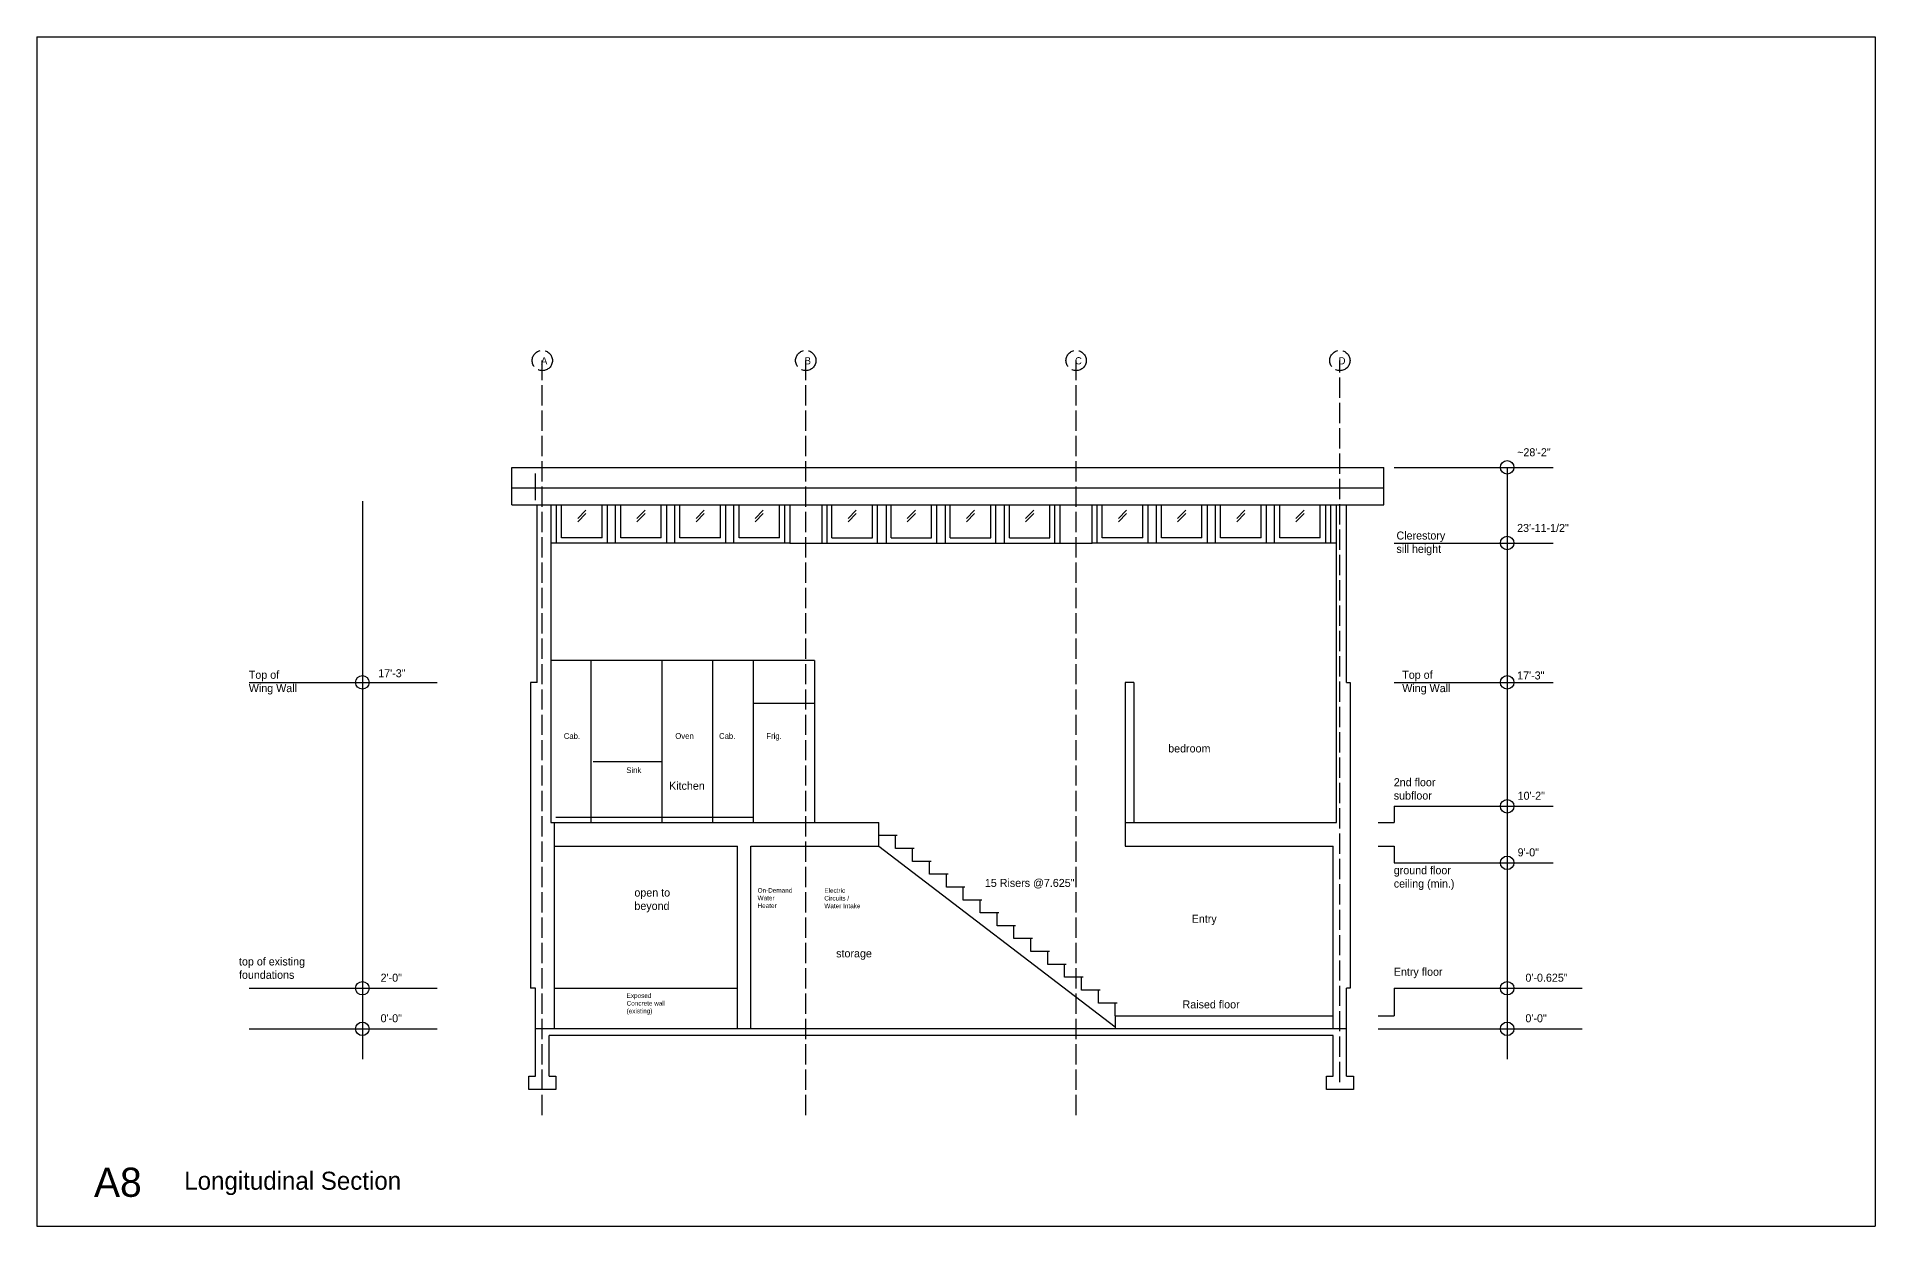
# Model space of a CAD drawing. Header units: inches. Extents: x -173 to 6883, y -350 to 3486.
# Drawn here: x 3365 to 4453, y 2730 to 3434 of the extents above; entities that cross this region are included whole.
import ezdxf

# ---------------------------------------------------------------- set-up
doc = ezdxf.new("R2010")
doc.units = ezdxf.units.IN
doc.header["$MEASUREMENT"] = 0
doc.linetypes.add('ACAD_ISO02W100', pattern=[15, 12, -3])
for name, color, linetype in [('const', 7, 'Continuous'), ('e1', 7, 'Continuous'), ('e2', 251, 'Continuous'), ('grid', 252, 'ACAD_ISO02W100'), ('millwork', 253, 'Continuous'), ('stairs', 140, 'Continuous'), ('walls', 7, 'Continuous')]:
    doc.layers.add(name, color=color, linetype=linetype)

msp = doc.modelspace()

# ---------------------------------------------------------------- linework, layer by layer
for p, q in [((3365.1, 3434.3), (3365.1, 2730.3)), ((3365.1, 3434.3), (4453.1, 3434.3)), ((4453.1, 3434.3), (4453.1, 2730.3)), ((3365.1, 2730.3), (4453.1, 2730.3))]:
    msp.add_line(p, q)
at = {"layer": 'e1'}
for p, q in [((4140.3, 3052.2), (4142.3, 3052.2)), ((3660.3, 2871.2), (3657.3, 2871.2))]:
    msp.add_line(p, q, dxfattribs=at)
at = {"layer": 'e2'}
for p, q in [((4168.4, 3179.5), (4262.5, 3179.5)), ((4235.3, 3179.5), (4235.3, 2829.3)), ((3660.3, 3160.1), (3660.3, 3175.8)), ((3557.8, 3159.4), (3557.8, 2829.3)), ((3672.7, 3134.7), (3672.7, 3157.4)), ((3675.7, 3137.7), (3675.7, 3157.4)), ((3699.7, 3137.7), (3699.7, 3157.4)), ((3702.7, 3157.4), (3702.7, 3134.7)), ((3707.7, 3134.7), (3707.7, 3157.4)), ((3710.7, 3137.7), (3710.7, 3157.4)), ((3734.7, 3137.7), (3734.7, 3157.4)), ((3737.7, 3157.4), (3737.7, 3134.7)), ((3742.7, 3134.7), (3742.7, 3157.4)), ((3745.7, 3137.7), (3745.7, 3157.4)), ((3769.7, 3137.7), (3769.7, 3157.4)), ((3772.7, 3157.4), (3772.7, 3134.7)), ((3777.7, 3134.7), (3777.7, 3157.4)), ((3780.7, 3137.7), (3780.7, 3157.4)), ((3804.7, 3137.7), (3804.7, 3157.4)), ((3807.7, 3157.4), (3807.7, 3134.7)), ((3810.7, 3157.4), (3810.7, 3134.7)), ((3829.7, 3157.4), (3829.7, 3134.7)), ((3832.7, 3157.4), (3832.7, 3134.7)), ((3835.7, 3137.7), (3835.7, 3157.4)), ((3859.7, 3137.7), (3859.7, 3157.4)), ((3862.7, 3134.7), (3862.7, 3157.4)), ((3867.7, 3157.4), (3867.7, 3134.7)), ((3870.7, 3137.7), (3870.7, 3157.4)), ((3894.7, 3137.7), (3894.7, 3157.4)), ((3897.7, 3134.7), (3897.7, 3157.4)), ((3902.7, 3157.4), (3902.7, 3134.7)), ((3905.7, 3137.7), (3905.7, 3157.4)), ((3929.7, 3137.7), (3929.7, 3157.4)), ((3932.7, 3134.7), (3932.7, 3157.4)), ((3937.7, 3157.4), (3937.7, 3134.7)), ((3940.7, 3137.7), (3940.7, 3157.4)), ((3964.7, 3137.7), (3964.7, 3157.4)), ((3967.7, 3134.7), (3967.7, 3157.4)), ((3970.7, 3134.7), (3970.7, 3157.4)), ((3989.7, 3134.7), (3989.7, 3157.4)), ((3992.7, 3134.7), (3992.7, 3157.4)), ((3995.7, 3137.7), (3995.7, 3157.4)), ((4019.7, 3137.7), (4019.7, 3157.4)), ((4022.7, 3157.4), (4022.7, 3134.7)), ((4027.7, 3134.7), (4027.7, 3157.4)), ((4030.7, 3137.7), (4030.7, 3157.4)), ((4054.7, 3137.7), (4054.7, 3157.4)), ((4057.7, 3157.4), (4057.7, 3134.7)), ((4062.7, 3134.7), (4062.7, 3157.4)), ((4065.7, 3137.7), (4065.7, 3157.4)), ((4089.7, 3137.7), (4089.7, 3157.4)), ((4092.7, 3157.4), (4092.7, 3134.7)), ((4097.7, 3134.7), (4097.7, 3157.4)), ((4100.7, 3137.7), (4100.7, 3157.4)), ((4124.7, 3137.7), (4124.7, 3157.4)), ((4127.7, 3157.4), (4127.7, 3134.7)), ((4130.7, 3157.4), (4130.7, 3134.7)), ((3685.3, 3149.3), (3690.1, 3154.1)), ((3685.3, 3147.3), (3690.1, 3152.1)), ((3720.3, 3149.3), (3725.1, 3154.1)), ((3720.3, 3147.3), (3725.1, 3152.1)), ((3755.3, 3149.3), (3760.1, 3154.1)), ((3755.3, 3147.3), (3760.1, 3152.1)), ((3790.3, 3149.3), (3795.1, 3154.1)), ((3790.3, 3147.3), (3795.1, 3152.1)), ((3845.3, 3149.3), (3850.1, 3154.1)), ((3845.3, 3147.3), (3850.1, 3152.1)), ((3880.3, 3149.3), (3885.1, 3154.1)), ((3880.3, 3147.3), (3885.1, 3152.1)), ((3915.3, 3149.3), (3920.1, 3154.1)), ((3915.3, 3147.3), (3920.1, 3152.1)), ((3950.3, 3149.3), (3955.1, 3154.1)), ((3950.3, 3147.3), (3955.1, 3152.1)), ((4005.3, 3149.3), (4010.1, 3154.1)), ((4005.3, 3147.3), (4010.1, 3152.1)), ((4040.3, 3149.3), (4045.1, 3154.1)), ((4040.3, 3147.3), (4045.1, 3152.1)), ((4075.3, 3149.3), (4080.1, 3154.1)), ((4075.3, 3147.3), (4080.1, 3152.1)), ((4110.3, 3149.3), (4115.1, 3154.1)), ((4110.3, 3147.3), (4115.1, 3152.1)), ((3810.7, 3134.7), (3669.3, 3134.7)), ((3699.7, 3137.7), (3675.7, 3137.7)), ((3734.7, 3137.7), (3710.7, 3137.7)), ((3769.7, 3137.7), (3745.7, 3137.7)), ((3804.7, 3137.7), (3780.7, 3137.7)), ((3810.7, 3134.7), (3829.7, 3134.7)), ((3829.7, 3134.7), (3989.7, 3134.7)), ((3835.7, 3137.7), (3859.7, 3137.7)), ((3870.7, 3137.7), (3894.7, 3137.7)), ((3897.7, 3134.7), (3902.7, 3134.7)), ((3905.7, 3137.7), (3929.7, 3137.7)), ((3940.7, 3137.7), (3964.7, 3137.7)), ((4130.7, 3134.7), (3989.7, 3134.7)), ((4019.7, 3137.7), (3995.7, 3137.7)), ((4054.7, 3137.7), (4030.7, 3137.7)), ((4062.7, 3134.7), (4057.7, 3134.7)), ((4089.7, 3137.7), (4065.7, 3137.7)), ((4124.7, 3137.7), (4100.7, 3137.7)), ((4134.3, 3134.7), (4130.7, 3134.7)), ((4168.4, 3134.7), (4262.5, 3134.7)), ((3825.3, 3065.2), (3669.3, 3065.2)), ((3693.3, 2969.2), (3693.3, 3065.2)), ((3735.3, 2969.2), (3735.3, 3065.2)), ((3765.3, 2969.2), (3765.3, 3065.2)), ((3789.3, 2969.2), (3789.3, 3065.2)), ((3825.3, 3065.2), (3825.3, 2969.2)), ((3490.9, 3052.2), (3602, 3052.2)), ((4168.4, 3052.2), (4262.5, 3052.2)), ((3825.3, 3039.7), (3789.3, 3039.7)), ((3735.3, 3005.2), (3694.3, 3005.2)), ((3789.3, 2972.2), (3672.3, 2972.2)), ((4168.4, 2978.9), (4262.5, 2978.9)), ((4168.4, 2978.9), (4168.4, 2969.2)), ((4158.9, 2969.2), (4168.4, 2969.2)), ((4158.9, 2955.2), (4168.4, 2955.2)), ((4168.4, 2955.2), (4168.4, 2945.4)), ((4168.4, 2945.4), (4262.5, 2945.4)), ((3490.9, 2871.2), (3602, 2871.2)), ((3671.3, 2871.2), (3779.8, 2871.2)), ((4168.4, 2871.2), (4262.5, 2871.2)), ((4168.4, 2871.2), (4168.4, 2854.8)), ((4247.7, 2871.2), (4279.6, 2871.2)), ((4158.9, 2854.8), (4168.4, 2854.8)), ((3490.9, 2847.2), (3585, 2847.2)), ((3570.2, 2847.2), (3602, 2847.2)), ((4158.9, 2847.2), (4262.5, 2847.2)), ((4247.7, 2847.2), (4279.6, 2847.2))]:
    msp.add_line(p, q, dxfattribs=at)
for centre in [(4235.3, 3179.5), (4235.3, 3134.7), (3557.8, 3052.2), (4235.3, 3052.2), (4235.3, 2978.9), (4235.3, 2945.4), (3557.8, 2871.2), (4235.3, 2871.2), (3557.8, 2847.2), (4235.3, 2847.2)]:
    msp.add_circle(centre, 4, dxfattribs=at)
at = {"layer": 'grid'}
for p, q in [((3664.3, 2796.1), (3664.3, 3242.7)), ((3820.2, 2796.1), (3820.2, 3242.7)), ((3980.2, 2796.1), (3980.2, 3242.7)), ((4136.3, 2815.7), (4136.3, 3242.7))]:
    msp.add_line(p, q, dxfattribs=at)
for centre in [(3664.3, 3242.7), (3820.2, 3242.7), (3980.2, 3242.7), (4136.3, 3242.7)]:
    msp.add_circle(centre, 6, dxfattribs=at)
at = {"layer": 'millwork'}
for p, q in [((3646.3, 3167.4), (3646.3, 3179.5)), ((3646.3, 3179.5), (4162.3, 3179.5)), ((4162.3, 3167.4), (4162.3, 3179.5))]:
    msp.add_line(p, q, dxfattribs=at)
at = {"layer": 'stairs'}
for p, q in [((3874.4, 2961.6), (3863.4, 2961.6)), ((3873.4, 2953.9), (3873.4, 2961.6)), ((3884.4, 2953.9), (3873.4, 2953.9)), ((3883.4, 2946.3), (3883.4, 2953.9)), ((3894.4, 2946.3), (3883.4, 2946.3)), ((3893.4, 2938.7), (3893.4, 2946.3)), ((3904.4, 2938.7), (3893.4, 2938.7)), ((3903.4, 2931.1), (3903.4, 2938.7)), ((3914.4, 2931.1), (3903.4, 2931.1)), ((3913.4, 2923.4), (3913.4, 2931.1)), ((3924.4, 2923.4), (3913.4, 2923.4)), ((3923.4, 2915.8), (3923.4, 2923.4)), ((3934.4, 2915.8), (3923.4, 2915.8)), ((3933.4, 2908.2), (3933.4, 2915.8)), ((3944.4, 2908.2), (3933.4, 2908.2)), ((3943.4, 2900.6), (3943.4, 2908.2)), ((3954.4, 2900.6), (3943.4, 2900.6)), ((3953.4, 2892.9), (3953.4, 2900.6)), ((3964.4, 2892.9), (3953.4, 2892.9)), ((3963.4, 2885.3), (3963.4, 2892.9)), ((3974.4, 2885.3), (3963.4, 2885.3)), ((3973.4, 2877.7), (3973.4, 2885.3)), ((3984.4, 2877.7), (3973.4, 2877.7)), ((3983.4, 2870.1), (3983.4, 2877.7)), ((3994.4, 2870.1), (3983.4, 2870.1)), ((3993.4, 2862.4), (3993.4, 2870.1)), ((4004.4, 2862.4), (3993.4, 2862.4)), ((4003.4, 2854.8), (4003.4, 2862.4))]:
    msp.add_line(p, q, dxfattribs=at)
at = {"layer": 'walls'}
for p, q in [((3646.3, 3157.4), (3646.3, 3167.4)), ((3646.3, 3167.4), (4162.3, 3167.4)), ((4162.3, 3157.4), (4162.3, 3167.4)), ((3646.3, 3157.4), (4162.3, 3157.4)), ((3661.3, 3052.2), (3661.3, 3157.4)), ((3669.3, 3157.4), (3669.3, 2969.2)), ((4134.3, 2969.2), (4134.3, 3157.4)), ((4140.3, 3052.2), (4140.3, 3157.4)), ((3657.3, 3052.2), (3657.3, 2871.2)), ((3661.3, 3052.2), (3657.3, 3052.2)), ((4009.3, 3052.2), (4009.3, 2955.2)), ((4014.3, 3052.2), (4009.3, 3052.2)), ((4014.3, 3052.2), (4014.3, 2969.2)), ((4142.3, 3052.2), (4142.3, 2871.2)), ((3669.3, 2969.2), (3863.4, 2969.2)), ((3671.3, 2969.2), (3671.3, 2847.2)), ((3863.4, 2955.2), (3863.4, 2969.2)), ((4009.3, 2969.2), (4134.3, 2969.2)), ((3671.3, 2955.2), (3779.8, 2955.2)), ((3779.8, 2847.2), (3779.8, 2955.2)), ((3787.8, 2847.2), (3787.8, 2955.2)), ((3787.8, 2955.2), (3863.4, 2955.2)), ((3863.4, 2955.2), (4003.4, 2848.4)), ((4009.3, 2955.2), (4132.3, 2955.2)), ((4132.3, 2847.2), (4132.3, 2955.2)), ((3660.3, 2819.2), (3660.3, 2871.2)), ((4140.3, 2819.2), (4140.3, 2871.2)), ((4142.3, 2871.2), (4140.3, 2871.2)), ((4003.4, 2854.8), (4003.4, 2847.2)), ((4003.4, 2854.8), (4132.3, 2854.8)), ((4140.3, 2847.2), (3660.3, 2847.2)), ((4132.3, 2843.2), (3668.3, 2843.2)), ((3668.3, 2819.2), (3668.3, 2843.2)), ((4132.3, 2819.2), (4132.3, 2843.2)), ((3656.3, 2819.2), (3660.3, 2819.2)), ((3656.3, 2811.2), (3656.3, 2819.2)), ((3668.3, 2819.2), (3672.3, 2819.2)), ((3672.3, 2819.2), (3672.3, 2811.2)), ((4128.3, 2811.2), (4128.3, 2819.2)), ((4128.3, 2819.2), (4132.3, 2819.2)), ((4140.3, 2819.2), (4144.3, 2819.2)), ((4144.3, 2819.2), (4144.3, 2811.2)), ((3672.3, 2811.2), (3656.3, 2811.2)), ((4144.3, 2811.2), (4128.3, 2811.2))]:
    msp.add_line(p, q, dxfattribs=at)

# ---------------------------------------------------------------- texts
at = {"layer": 'const', "attachment_point": 1}
for s, insert, char_height, width in [('A', (3663.5, 3244.7), 4.26, 1625.197), ('B', (3819.5, 3244.7), 4.26, 1625.197), ('C', (3979.5, 3244.7), 4.26, 1625.197), ('D', (4135.5, 3244.7), 4.26, 1625.197), ('~28\'-2"', (4241.2, 3190.8), 4.74, 1805.775), ('23\'-11-1/2"', (4241.2, 3146), 4.736, 1805.775), ('Clerestory^Jsill height', (4169.8, 3141.5), 4.736, 1805.775), ('\\PTop of\\PWing Wall', (3490.6, 3067), 4.74, 1805.775), ('17\'-3"', (3567.2, 3060), 4.74, 1805.775), ('\\PTop of\\PWing Wall', (4173.2, 3067), 4.74, 1805.775), ('\\P17\'-3"', (4241.2, 3066.6), 4.74, 1805.775), ('\\pt3.4098;Cab.', (3677, 3022.2), 3.41, 1300.158), ('\\pt3.4098;Oven', (3743, 3022.2), 3.41, 1300.158), ('\\pt3.4098;Cab.', (3768.9, 3022.2), 3.41, 1300.158), ('\\pt3.4098;Frig.', (3796.9, 3022.2), 3.41, 1300.158), ('bedroom', (4034.7, 3015.5), 4.74, 1805.775), ('\\pt3.4098;Sink', (3714, 3002), 3.41, 1300.158), ('Kitchen', (3739.3, 2993.4), 4.74, 1805.775), ('2nd floor^Jsubfloor', (4168.2, 2995.5), 4.736, 1805.775), ('10\'-2"', (4241.5, 2987.5), 4.74, 1805.775), ('9\'-0"', (4241.5, 2954), 4.74, 1805.775), ('ground floor^Jceiling (min.)', (4168.2, 2943.4), 4.736, 1805.775), ('open to^Jbeyond', (3718.8, 2930.2), 4.736, 1805.775), ('\\pt2.7279;On-Demand^JWater^JHeater', (3791.7, 2930.5), 2.728, 1040.126), ('\\pt2.7279;Electric^JCircuits /^JWater Intake', (3831.2, 2930.4), 2.728, 1040.126), ('15 Risers @7.625"', (3926.2, 2935.9), 4.736, 1805.775), ('Entry', (4048.6, 2914.7), 4.74, 1805.775), ('top of existing^Jfoundations', (3484.8, 2889.4), 4.736, 1805.775), ('storage', (3838.2, 2894.2), 4.74, 1805.775), ('Entry floor', (4168.2, 2883.3), 4.736, 1805.775), ('2\'-0"', (3568.6, 2879.8), 4.74, 1805.775), ('0\'-0.625"', (4246.1, 2879.8), 4.74, 1805.775), ('\\pt2.7279;Exposed^JConcrete wall^J(existing)', (3714.2, 2868.2), 2.728, 1040.126), ('Raised floor', (4043.2, 2864), 4.736, 1805.775), ('0\'-0"', (3568.6, 2855.8), 4.74, 1805.775), ('0\'-0"', (4246.1, 2855.8), 4.74, 1805.775), ('A8', (3399, 2765), 17.26, 6582.049), ('Longitudinal Section', (3452.4, 2762.6), 10.656, 4062.993)]:
    msp.add_mtext(s, dxfattribs=dict(at, insert=insert, char_height=char_height, width=width))

doc.saveas('drawing.dxf')
